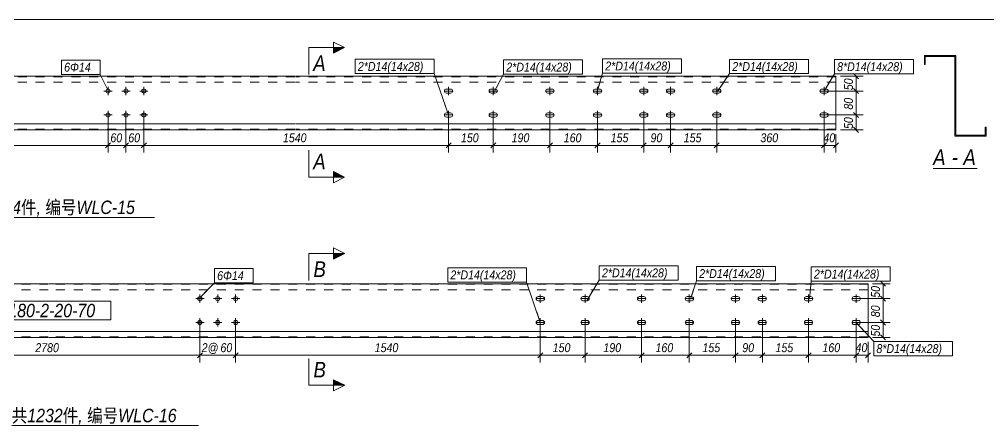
# Model space of a CAD drawing. Header units: millimetres. Extents: x 181 to 4047, y 165 to 2266.
# Drawn here: x 2514.6 to 2731.4, y 483.7 to 574.5 of the extents above; entities that cross this region are included whole.
import ezdxf

# ---------------------------------------------------------------- set-up
doc = ezdxf.new("R2010")
doc.units = ezdxf.units.MM
doc.linetypes.add('XKITLINE00', pattern=[0])
doc.linetypes.add('XKITLINE02', pattern=[4, 2, -2])
for name, color, linetype, lineweight in [('Bolt', 7, 'Continuous', 0), ('BoltMark', 3, 'Continuous', 0), ('DrawingSheet', 5, 'Continuous', 0), ('OtherObjectType', 1, 'Continuous', 0), ('Part', 2, 'Continuous', 0), ('PartMark', 3, 'Continuous', 0), ('Section', 6, 'Continuous', 0), ('Z-DIMENSIONS', 1, 'Continuous', 0)]:
    doc.layers.add(name, color=color, linetype=linetype, lineweight=lineweight)
doc.styles.add('Arial Italic', font='ariali.ttf')

msp = doc.modelspace()

# ---------------------------------------------------------------- hatches: boundary and pattern name
at = {"layer": 'Section'}
for points in [[(2584.8, 568.2), (2587.3, 568.2), (2584.8, 566.95)], [(2584.8, 540.5), (2587.3, 539.25), (2584.8, 539.25)], [(2584.85, 522.17), (2587.35, 522.17), (2584.85, 520.92)], [(2584.85, 493.95), (2587.35, 492.7), (2584.85, 492.7)]]:
    msp.add_hatch(color=1, dxfattribs=at).paths.add_polyline_path(points, flags=17)

# ---------------------------------------------------------------- linework, layer by layer
at = {"layer": 'Bolt', "color": 3, "linetype": 'XKITLINE00', "lineweight": 0}
for p, q in [((2534.4, 557.55), (2534.4, 559.42)), ((2538.4, 557.55), (2538.4, 559.42)), ((2542.4, 557.55), (2542.4, 559.42)), ((2610.57, 557.55), (2610.57, 559.42)), ((2620.57, 557.55), (2620.57, 559.42)), ((2633.23, 559.42), (2633.23, 557.55)), ((2643.9, 557.55), (2643.9, 559.42)), ((2654.23, 559.42), (2654.23, 557.55)), ((2660.23, 559.42), (2660.23, 557.55)), ((2670.57, 557.55), (2670.57, 559.42)), ((2694.57, 559.42), (2694.57, 557.55)), ((2535.33, 558.49), (2533.47, 558.49)), ((2539.33, 558.49), (2537.47, 558.49)), ((2543.33, 558.49), (2541.47, 558.49)), ((2609.67, 558.67), (2609.63, 558.49)), ((2609.63, 558.49), (2609.63, 558.49)), ((2609.63, 558.49), (2609.67, 558.31)), ((2609.63, 558.49), (2611.5, 558.49)), ((2609.77, 558.82), (2609.67, 558.67)), ((2609.67, 558.31), (2609.77, 558.16)), ((2609.92, 558.92), (2609.77, 558.82)), ((2609.77, 558.16), (2609.92, 558.06)), ((2610.1, 558.95), (2609.92, 558.92)), ((2609.92, 558.06), (2610.1, 558.02)), ((2611.03, 558.95), (2610.1, 558.95)), ((2610.1, 558.02), (2611.03, 558.02)), ((2611.21, 558.92), (2611.03, 558.95)), ((2611.03, 558.02), (2611.21, 558.06)), ((2611.36, 558.82), (2611.21, 558.92)), ((2611.21, 558.06), (2611.36, 558.16)), ((2611.47, 558.67), (2611.36, 558.82)), ((2611.36, 558.16), (2611.47, 558.31)), ((2611.5, 558.49), (2611.47, 558.67)), ((2611.47, 558.31), (2611.5, 558.49)), ((2611.5, 558.49), (2611.5, 558.49)), ((2619.67, 558.67), (2619.63, 558.49)), ((2619.63, 558.49), (2619.63, 558.49)), ((2619.63, 558.49), (2619.67, 558.31)), ((2619.63, 558.49), (2621.5, 558.49)), ((2619.77, 558.82), (2619.67, 558.67)), ((2619.67, 558.31), (2619.77, 558.16)), ((2619.92, 558.92), (2619.77, 558.82)), ((2619.77, 558.16), (2619.92, 558.06)), ((2620.1, 558.95), (2619.92, 558.92)), ((2619.92, 558.06), (2620.1, 558.02)), ((2621.03, 558.95), (2620.1, 558.95)), ((2620.1, 558.02), (2621.03, 558.02)), ((2621.21, 558.92), (2621.03, 558.95)), ((2621.03, 558.02), (2621.21, 558.06)), ((2621.36, 558.82), (2621.21, 558.92)), ((2621.21, 558.06), (2621.36, 558.16)), ((2621.47, 558.67), (2621.36, 558.82)), ((2621.36, 558.16), (2621.47, 558.31)), ((2621.5, 558.49), (2621.47, 558.67)), ((2621.47, 558.31), (2621.5, 558.49)), ((2621.5, 558.49), (2621.5, 558.49)), ((2632.34, 558.67), (2632.3, 558.49)), ((2632.3, 558.49), (2632.3, 558.49)), ((2632.3, 558.49), (2632.34, 558.31)), ((2634.17, 558.49), (2632.3, 558.49)), ((2632.44, 558.82), (2632.34, 558.67)), ((2632.34, 558.31), (2632.44, 558.16)), ((2632.59, 558.92), (2632.44, 558.82)), ((2632.44, 558.16), (2632.59, 558.06)), ((2632.77, 558.95), (2632.59, 558.92)), ((2632.59, 558.06), (2632.77, 558.02)), ((2633.7, 558.95), (2632.77, 558.95)), ((2632.77, 558.02), (2633.7, 558.02)), ((2633.88, 558.92), (2633.7, 558.95)), ((2633.7, 558.02), (2633.88, 558.06)), ((2634.03, 558.82), (2633.88, 558.92)), ((2633.88, 558.06), (2634.03, 558.16)), ((2634.13, 558.67), (2634.03, 558.82)), ((2634.03, 558.16), (2634.13, 558.31)), ((2634.17, 558.49), (2634.13, 558.67)), ((2634.13, 558.31), (2634.17, 558.49)), ((2634.17, 558.49), (2634.17, 558.49)), ((2642.97, 558.49), (2643, 558.67)), ((2643, 558.31), (2642.97, 558.49)), ((2642.97, 558.49), (2642.97, 558.49)), ((2644.83, 558.49), (2642.97, 558.49)), ((2643, 558.67), (2643.1, 558.82)), ((2643.1, 558.16), (2643, 558.31)), ((2643.1, 558.82), (2643.26, 558.92)), ((2643.26, 558.06), (2643.1, 558.16)), ((2643.26, 558.92), (2643.43, 558.95)), ((2643.43, 558.02), (2643.26, 558.06)), ((2643.43, 558.95), (2644.37, 558.95)), ((2644.37, 558.02), (2643.43, 558.02)), ((2644.37, 558.95), (2644.55, 558.92)), ((2644.55, 558.06), (2644.37, 558.02)), ((2644.55, 558.92), (2644.7, 558.82)), ((2644.7, 558.16), (2644.55, 558.06)), ((2644.7, 558.82), (2644.8, 558.67)), ((2644.8, 558.31), (2644.7, 558.16)), ((2644.8, 558.67), (2644.83, 558.49)), ((2644.83, 558.49), (2644.8, 558.31)), ((2644.83, 558.49), (2644.83, 558.49)), ((2653.34, 558.67), (2653.3, 558.49)), ((2653.3, 558.49), (2653.3, 558.49)), ((2653.3, 558.49), (2653.34, 558.31)), ((2655.17, 558.49), (2653.3, 558.49)), ((2653.44, 558.82), (2653.34, 558.67)), ((2653.34, 558.31), (2653.44, 558.16)), ((2653.59, 558.92), (2653.44, 558.82)), ((2653.44, 558.16), (2653.59, 558.06)), ((2653.77, 558.95), (2653.59, 558.92)), ((2653.59, 558.06), (2653.77, 558.02)), ((2654.7, 558.95), (2653.77, 558.95)), ((2653.77, 558.02), (2654.7, 558.02)), ((2654.88, 558.92), (2654.7, 558.95)), ((2654.7, 558.02), (2654.88, 558.06)), ((2655.03, 558.82), (2654.88, 558.92)), ((2654.88, 558.06), (2655.03, 558.16)), ((2655.13, 558.67), (2655.03, 558.82)), ((2655.03, 558.16), (2655.13, 558.31)), ((2655.17, 558.49), (2655.13, 558.67)), ((2655.13, 558.31), (2655.17, 558.49)), ((2655.17, 558.49), (2655.17, 558.49)), ((2659.34, 558.67), (2659.3, 558.49)), ((2659.3, 558.49), (2659.3, 558.49)), ((2659.3, 558.49), (2659.34, 558.31)), ((2661.17, 558.49), (2659.3, 558.49)), ((2659.44, 558.82), (2659.34, 558.67)), ((2659.34, 558.31), (2659.44, 558.16)), ((2659.59, 558.92), (2659.44, 558.82)), ((2659.44, 558.16), (2659.59, 558.06)), ((2659.77, 558.95), (2659.59, 558.92)), ((2659.59, 558.06), (2659.77, 558.02)), ((2660.7, 558.95), (2659.77, 558.95)), ((2659.77, 558.02), (2660.7, 558.02)), ((2660.88, 558.92), (2660.7, 558.95)), ((2660.7, 558.02), (2660.88, 558.06)), ((2661.03, 558.82), (2660.88, 558.92)), ((2660.88, 558.06), (2661.03, 558.16)), ((2661.13, 558.67), (2661.03, 558.82)), ((2661.03, 558.16), (2661.13, 558.31)), ((2661.17, 558.49), (2661.13, 558.67)), ((2661.13, 558.31), (2661.17, 558.49)), ((2661.17, 558.49), (2661.17, 558.49)), ((2669.63, 558.49), (2669.67, 558.67)), ((2669.67, 558.31), (2669.63, 558.49)), ((2669.63, 558.49), (2669.63, 558.49)), ((2671.5, 558.49), (2669.63, 558.49)), ((2669.67, 558.67), (2669.77, 558.82)), ((2669.77, 558.16), (2669.67, 558.31)), ((2669.77, 558.82), (2669.92, 558.92)), ((2669.92, 558.06), (2669.77, 558.16)), ((2669.92, 558.92), (2670.1, 558.95)), ((2670.1, 558.02), (2669.92, 558.06)), ((2670.1, 558.95), (2671.03, 558.95)), ((2671.03, 558.02), (2670.1, 558.02)), ((2671.03, 558.95), (2671.21, 558.92)), ((2671.21, 558.06), (2671.03, 558.02)), ((2671.21, 558.92), (2671.36, 558.82)), ((2671.36, 558.16), (2671.21, 558.06)), ((2671.36, 558.82), (2671.47, 558.67)), ((2671.47, 558.31), (2671.36, 558.16)), ((2671.47, 558.67), (2671.5, 558.49)), ((2671.5, 558.49), (2671.47, 558.31)), ((2671.5, 558.49), (2671.5, 558.49)), ((2693.67, 558.67), (2693.63, 558.49)), ((2693.63, 558.49), (2693.63, 558.49)), ((2693.63, 558.49), (2693.67, 558.31)), ((2695.5, 558.49), (2693.63, 558.49)), ((2693.77, 558.82), (2693.67, 558.67)), ((2693.67, 558.31), (2693.77, 558.16)), ((2693.92, 558.92), (2693.77, 558.82)), ((2693.77, 558.16), (2693.92, 558.06)), ((2694.1, 558.95), (2693.92, 558.92)), ((2693.92, 558.06), (2694.1, 558.02)), ((2695.03, 558.95), (2694.1, 558.95)), ((2694.1, 558.02), (2695.03, 558.02)), ((2695.21, 558.92), (2695.03, 558.95)), ((2695.03, 558.02), (2695.21, 558.06)), ((2695.36, 558.82), (2695.21, 558.92)), ((2695.21, 558.06), (2695.36, 558.16)), ((2695.47, 558.67), (2695.36, 558.82)), ((2695.36, 558.16), (2695.47, 558.31)), ((2695.5, 558.49), (2695.47, 558.67)), ((2695.47, 558.31), (2695.5, 558.49)), ((2695.5, 558.49), (2695.5, 558.49)), ((2535.33, 553.15), (2533.47, 553.15)), ((2534.4, 552.22), (2534.4, 554.09)), ((2539.33, 553.15), (2537.47, 553.15)), ((2538.4, 552.22), (2538.4, 554.09)), ((2543.33, 553.15), (2541.47, 553.15)), ((2542.4, 552.22), (2542.4, 554.09)), ((2609.67, 553.33), (2609.63, 553.15)), ((2609.63, 553.15), (2609.63, 553.15)), ((2609.63, 553.15), (2609.67, 552.97)), ((2611.5, 553.15), (2609.63, 553.15)), ((2609.77, 553.48), (2609.67, 553.33)), ((2609.67, 552.97), (2609.77, 552.82)), ((2609.92, 553.58), (2609.77, 553.48)), ((2610.1, 553.62), (2609.92, 553.58)), ((2611.03, 553.62), (2610.1, 553.62)), ((2610.57, 554.09), (2610.57, 552.22)), ((2611.21, 553.58), (2611.03, 553.62)), ((2611.36, 553.48), (2611.21, 553.58)), ((2611.47, 553.33), (2611.36, 553.48)), ((2611.36, 552.82), (2611.47, 552.97)), ((2611.5, 553.15), (2611.47, 553.33)), ((2611.47, 552.97), (2611.5, 553.15)), ((2611.5, 553.15), (2611.5, 553.15)), ((2619.67, 553.33), (2619.63, 553.15)), ((2619.63, 553.15), (2619.63, 553.15)), ((2619.63, 553.15), (2619.67, 552.97)), ((2619.63, 553.15), (2621.5, 553.15)), ((2619.77, 553.48), (2619.67, 553.33)), ((2619.67, 552.97), (2619.77, 552.82)), ((2619.92, 553.58), (2619.77, 553.48)), ((2620.1, 553.62), (2619.92, 553.58)), ((2621.03, 553.62), (2620.1, 553.62)), ((2620.57, 552.22), (2620.57, 554.09)), ((2621.21, 553.58), (2621.03, 553.62)), ((2621.36, 553.48), (2621.21, 553.58)), ((2621.47, 553.33), (2621.36, 553.48)), ((2621.36, 552.82), (2621.47, 552.97)), ((2621.5, 553.15), (2621.47, 553.33)), ((2621.47, 552.97), (2621.5, 553.15)), ((2621.5, 553.15), (2621.5, 553.15)), ((2632.34, 553.33), (2632.3, 553.15)), ((2632.3, 553.15), (2632.3, 553.15)), ((2632.3, 553.15), (2632.34, 552.97)), ((2634.17, 553.15), (2632.3, 553.15)), ((2632.44, 553.48), (2632.34, 553.33)), ((2632.34, 552.97), (2632.44, 552.82)), ((2632.59, 553.58), (2632.44, 553.48)), ((2632.77, 553.62), (2632.59, 553.58)), ((2633.7, 553.62), (2632.77, 553.62)), ((2633.23, 554.09), (2633.23, 552.22)), ((2633.88, 553.58), (2633.7, 553.62)), ((2634.03, 553.48), (2633.88, 553.58)), ((2634.13, 553.33), (2634.03, 553.48)), ((2634.03, 552.82), (2634.13, 552.97)), ((2634.17, 553.15), (2634.13, 553.33)), ((2634.13, 552.97), (2634.17, 553.15)), ((2634.17, 553.15), (2634.17, 553.15)), ((2642.97, 553.15), (2643, 553.33)), ((2643, 552.97), (2642.97, 553.15)), ((2642.97, 553.15), (2642.97, 553.15)), ((2644.83, 553.15), (2642.97, 553.15)), ((2643, 553.33), (2643.1, 553.48)), ((2643.1, 552.82), (2643, 552.97)), ((2643.1, 553.48), (2643.26, 553.58)), ((2643.26, 553.58), (2643.43, 553.62)), ((2643.43, 553.62), (2644.37, 553.62)), ((2643.9, 552.22), (2643.9, 554.09)), ((2644.37, 553.62), (2644.55, 553.58)), ((2644.55, 553.58), (2644.7, 553.48)), ((2644.7, 553.48), (2644.8, 553.33)), ((2644.8, 552.97), (2644.7, 552.82)), ((2644.8, 553.33), (2644.83, 553.15)), ((2644.83, 553.15), (2644.8, 552.97)), ((2644.83, 553.15), (2644.83, 553.15)), ((2653.34, 553.33), (2653.3, 553.15)), ((2653.3, 553.15), (2653.3, 553.15)), ((2653.3, 553.15), (2653.34, 552.97)), ((2655.17, 553.15), (2653.3, 553.15)), ((2653.44, 553.48), (2653.34, 553.33)), ((2653.34, 552.97), (2653.44, 552.82)), ((2653.59, 553.58), (2653.44, 553.48)), ((2653.77, 553.62), (2653.59, 553.58)), ((2654.7, 553.62), (2653.77, 553.62)), ((2654.23, 554.09), (2654.23, 552.22)), ((2654.88, 553.58), (2654.7, 553.62)), ((2655.03, 553.48), (2654.88, 553.58)), ((2655.13, 553.33), (2655.03, 553.48)), ((2655.03, 552.82), (2655.13, 552.97)), ((2655.17, 553.15), (2655.13, 553.33)), ((2655.13, 552.97), (2655.17, 553.15)), ((2655.17, 553.15), (2655.17, 553.15)), ((2659.34, 553.33), (2659.3, 553.15)), ((2659.3, 553.15), (2659.3, 553.15)), ((2659.3, 553.15), (2659.34, 552.97)), ((2661.17, 553.15), (2659.3, 553.15)), ((2659.44, 553.48), (2659.34, 553.33)), ((2659.34, 552.97), (2659.44, 552.82)), ((2659.59, 553.58), (2659.44, 553.48)), ((2659.77, 553.62), (2659.59, 553.58)), ((2660.7, 553.62), (2659.77, 553.62)), ((2660.23, 554.09), (2660.23, 552.22)), ((2660.88, 553.58), (2660.7, 553.62)), ((2661.03, 553.48), (2660.88, 553.58)), ((2661.13, 553.33), (2661.03, 553.48)), ((2661.03, 552.82), (2661.13, 552.97)), ((2661.17, 553.15), (2661.13, 553.33)), ((2661.13, 552.97), (2661.17, 553.15)), ((2661.17, 553.15), (2661.17, 553.15)), ((2669.63, 553.15), (2669.67, 553.33)), ((2669.67, 552.97), (2669.63, 553.15)), ((2669.63, 553.15), (2669.63, 553.15)), ((2671.5, 553.15), (2669.63, 553.15)), ((2669.67, 553.33), (2669.77, 553.48)), ((2669.77, 552.82), (2669.67, 552.97)), ((2669.77, 553.48), (2669.92, 553.58)), ((2669.92, 553.58), (2670.1, 553.62)), ((2670.1, 553.62), (2671.03, 553.62)), ((2670.57, 552.22), (2670.57, 554.09)), ((2671.03, 553.62), (2671.21, 553.58)), ((2671.21, 553.58), (2671.36, 553.48)), ((2671.36, 553.48), (2671.47, 553.33)), ((2671.47, 552.97), (2671.36, 552.82)), ((2671.47, 553.33), (2671.5, 553.15)), ((2671.5, 553.15), (2671.47, 552.97)), ((2671.5, 553.15), (2671.5, 553.15)), ((2693.67, 553.33), (2693.63, 553.15)), ((2693.63, 553.15), (2693.63, 553.15)), ((2693.63, 553.15), (2693.67, 552.97)), ((2695.5, 553.15), (2693.63, 553.15)), ((2693.77, 553.48), (2693.67, 553.33)), ((2693.67, 552.97), (2693.77, 552.82)), ((2693.92, 553.58), (2693.77, 553.48)), ((2694.1, 553.62), (2693.92, 553.58)), ((2695.03, 553.62), (2694.1, 553.62)), ((2694.57, 554.09), (2694.57, 552.22)), ((2695.21, 553.58), (2695.03, 553.62)), ((2695.36, 553.48), (2695.21, 553.58)), ((2695.47, 553.33), (2695.36, 553.48)), ((2695.36, 552.82), (2695.47, 552.97)), ((2695.5, 553.15), (2695.47, 553.33)), ((2695.47, 552.97), (2695.5, 553.15)), ((2695.5, 553.15), (2695.5, 553.15)), ((2609.77, 552.82), (2609.92, 552.72)), ((2609.92, 552.72), (2610.1, 552.69)), ((2610.1, 552.69), (2611.03, 552.69)), ((2611.03, 552.69), (2611.21, 552.72)), ((2611.21, 552.72), (2611.36, 552.82)), ((2619.77, 552.82), (2619.92, 552.72)), ((2619.92, 552.72), (2620.1, 552.69)), ((2620.1, 552.69), (2621.03, 552.69)), ((2621.03, 552.69), (2621.21, 552.72)), ((2621.21, 552.72), (2621.36, 552.82)), ((2632.44, 552.82), (2632.59, 552.72)), ((2632.59, 552.72), (2632.77, 552.69)), ((2632.77, 552.69), (2633.7, 552.69)), ((2633.7, 552.69), (2633.88, 552.72)), ((2633.88, 552.72), (2634.03, 552.82)), ((2643.26, 552.72), (2643.1, 552.82)), ((2643.43, 552.69), (2643.26, 552.72)), ((2644.37, 552.69), (2643.43, 552.69)), ((2644.55, 552.72), (2644.37, 552.69)), ((2644.7, 552.82), (2644.55, 552.72)), ((2653.44, 552.82), (2653.59, 552.72)), ((2653.59, 552.72), (2653.77, 552.69)), ((2653.77, 552.69), (2654.7, 552.69)), ((2654.7, 552.69), (2654.88, 552.72)), ((2654.88, 552.72), (2655.03, 552.82)), ((2659.44, 552.82), (2659.59, 552.72)), ((2659.59, 552.72), (2659.77, 552.69)), ((2659.77, 552.69), (2660.7, 552.69)), ((2660.7, 552.69), (2660.88, 552.72)), ((2660.88, 552.72), (2661.03, 552.82)), ((2669.92, 552.72), (2669.77, 552.82)), ((2670.1, 552.69), (2669.92, 552.72)), ((2671.03, 552.69), (2670.1, 552.69)), ((2671.21, 552.72), (2671.03, 552.69)), ((2671.36, 552.82), (2671.21, 552.72)), ((2693.77, 552.82), (2693.92, 552.72)), ((2693.92, 552.72), (2694.1, 552.69)), ((2694.1, 552.69), (2695.03, 552.69)), ((2695.03, 552.69), (2695.21, 552.72)), ((2695.21, 552.72), (2695.36, 552.82)), ((2555.87, 512.08), (2554, 512.08)), ((2554.93, 511.15), (2554.93, 513.02)), ((2559.87, 512.08), (2558, 512.08)), ((2558.93, 511.15), (2558.93, 513.02)), ((2563.87, 512.08), (2562, 512.08)), ((2562.93, 511.15), (2562.93, 513.02)), ((2630.2, 512.26), (2630.17, 512.08)), ((2630.17, 512.08), (2630.17, 512.08)), ((2630.17, 512.08), (2630.2, 511.9)), ((2630.17, 512.08), (2632.03, 512.08)), ((2630.3, 512.41), (2630.2, 512.26)), ((2630.2, 511.9), (2630.3, 511.75)), ((2630.45, 512.51), (2630.3, 512.41)), ((2630.3, 511.75), (2630.45, 511.65)), ((2630.63, 512.55), (2630.45, 512.51)), ((2631.57, 512.55), (2630.63, 512.55)), ((2631.1, 511.15), (2631.1, 513.02)), ((2631.74, 512.51), (2631.57, 512.55)), ((2631.9, 512.41), (2631.74, 512.51)), ((2631.74, 511.65), (2631.9, 511.75)), ((2632, 512.26), (2631.9, 512.41)), ((2631.9, 511.75), (2632, 511.9)), ((2632.03, 512.08), (2632, 512.26)), ((2632, 511.9), (2632.03, 512.08)), ((2632.03, 512.08), (2632.03, 512.08)), ((2640.2, 512.26), (2640.17, 512.08)), ((2640.17, 512.08), (2640.17, 512.08)), ((2640.17, 512.08), (2640.2, 511.9)), ((2640.17, 512.08), (2642.03, 512.08)), ((2640.3, 512.41), (2640.2, 512.26)), ((2640.2, 511.9), (2640.3, 511.75)), ((2640.45, 512.51), (2640.3, 512.41)), ((2640.3, 511.75), (2640.45, 511.65)), ((2640.63, 512.55), (2640.45, 512.51)), ((2641.57, 512.55), (2640.63, 512.55)), ((2641.1, 511.15), (2641.1, 513.02)), ((2641.74, 512.51), (2641.57, 512.55)), ((2641.9, 512.41), (2641.74, 512.51)), ((2641.74, 511.65), (2641.9, 511.75)), ((2642, 512.26), (2641.9, 512.41)), ((2641.9, 511.75), (2642, 511.9)), ((2642.03, 512.08), (2642, 512.26)), ((2642, 511.9), (2642.03, 512.08)), ((2642.03, 512.08), (2642.03, 512.08)), ((2652.87, 512.26), (2652.83, 512.08)), ((2652.83, 512.08), (2652.83, 512.08)), ((2652.83, 512.08), (2652.87, 511.9)), ((2654.7, 512.08), (2652.83, 512.08)), ((2652.97, 512.41), (2652.87, 512.26)), ((2652.87, 511.9), (2652.97, 511.75)), ((2653.12, 512.51), (2652.97, 512.41)), ((2652.97, 511.75), (2653.12, 511.65)), ((2653.3, 512.55), (2653.12, 512.51)), ((2654.23, 512.55), (2653.3, 512.55)), ((2653.77, 513.02), (2653.77, 511.15)), ((2654.41, 512.51), (2654.23, 512.55)), ((2654.56, 512.41), (2654.41, 512.51)), ((2654.41, 511.65), (2654.56, 511.75)), ((2654.66, 512.26), (2654.56, 512.41)), ((2654.56, 511.75), (2654.66, 511.9)), ((2654.7, 512.08), (2654.66, 512.26)), ((2654.66, 511.9), (2654.7, 512.08)), ((2654.7, 512.08), (2654.7, 512.08)), ((2663.5, 512.08), (2663.54, 512.26)), ((2663.54, 511.9), (2663.5, 512.08)), ((2663.5, 512.08), (2663.5, 512.08)), ((2665.37, 512.08), (2663.5, 512.08)), ((2663.54, 512.26), (2663.64, 512.41)), ((2663.64, 511.75), (2663.54, 511.9)), ((2663.64, 512.41), (2663.79, 512.51)), ((2663.79, 511.65), (2663.64, 511.75)), ((2663.79, 512.51), (2663.97, 512.55)), ((2663.97, 512.55), (2664.9, 512.55)), ((2664.43, 511.15), (2664.43, 513.02)), ((2664.9, 512.55), (2665.08, 512.51)), ((2665.08, 512.51), (2665.23, 512.41)), ((2665.23, 511.75), (2665.08, 511.65)), ((2665.23, 512.41), (2665.33, 512.26)), ((2665.33, 511.9), (2665.23, 511.75)), ((2665.33, 512.26), (2665.37, 512.08)), ((2665.37, 512.08), (2665.33, 511.9)), ((2665.37, 512.08), (2665.37, 512.08)), ((2673.87, 512.26), (2673.83, 512.08)), ((2673.83, 512.08), (2673.83, 512.08)), ((2673.83, 512.08), (2673.87, 511.9)), ((2675.7, 512.08), (2673.83, 512.08)), ((2673.97, 512.41), (2673.87, 512.26)), ((2673.87, 511.9), (2673.97, 511.75)), ((2674.12, 512.51), (2673.97, 512.41)), ((2673.97, 511.75), (2674.12, 511.65)), ((2674.3, 512.55), (2674.12, 512.51)), ((2675.23, 512.55), (2674.3, 512.55)), ((2674.77, 513.02), (2674.77, 511.15)), ((2675.41, 512.51), (2675.23, 512.55)), ((2675.56, 512.41), (2675.41, 512.51)), ((2675.41, 511.65), (2675.56, 511.75)), ((2675.66, 512.26), (2675.56, 512.41)), ((2675.56, 511.75), (2675.66, 511.9)), ((2675.7, 512.08), (2675.66, 512.26)), ((2675.66, 511.9), (2675.7, 512.08)), ((2675.7, 512.08), (2675.7, 512.08)), ((2679.87, 512.26), (2679.83, 512.08)), ((2679.83, 512.08), (2679.83, 512.08)), ((2679.83, 512.08), (2679.87, 511.9)), ((2681.7, 512.08), (2679.83, 512.08)), ((2679.97, 512.41), (2679.87, 512.26)), ((2679.87, 511.9), (2679.97, 511.75)), ((2680.12, 512.51), (2679.97, 512.41)), ((2679.97, 511.75), (2680.12, 511.65)), ((2680.3, 512.55), (2680.12, 512.51)), ((2681.23, 512.55), (2680.3, 512.55)), ((2680.77, 513.02), (2680.77, 511.15)), ((2681.41, 512.51), (2681.23, 512.55)), ((2681.56, 512.41), (2681.41, 512.51)), ((2681.41, 511.65), (2681.56, 511.75)), ((2681.66, 512.26), (2681.56, 512.41)), ((2681.56, 511.75), (2681.66, 511.9)), ((2681.7, 512.08), (2681.66, 512.26)), ((2681.66, 511.9), (2681.7, 512.08)), ((2681.7, 512.08), (2681.7, 512.08)), ((2690.17, 512.08), (2690.2, 512.26)), ((2690.2, 511.9), (2690.17, 512.08)), ((2690.17, 512.08), (2690.17, 512.08)), ((2692.03, 512.08), (2690.17, 512.08)), ((2690.2, 512.26), (2690.3, 512.41)), ((2690.3, 511.75), (2690.2, 511.9)), ((2690.3, 512.41), (2690.45, 512.51)), ((2690.45, 511.65), (2690.3, 511.75)), ((2690.45, 512.51), (2690.63, 512.55)), ((2690.63, 512.55), (2691.57, 512.55)), ((2691.1, 511.15), (2691.1, 513.02)), ((2691.57, 512.55), (2691.74, 512.51)), ((2691.74, 512.51), (2691.9, 512.41)), ((2691.9, 511.75), (2691.74, 511.65)), ((2691.9, 512.41), (2692, 512.26)), ((2692, 511.9), (2691.9, 511.75)), ((2692, 512.26), (2692.03, 512.08)), ((2692.03, 512.08), (2692, 511.9)), ((2692.03, 512.08), (2692.03, 512.08)), ((2700.87, 512.26), (2700.83, 512.08)), ((2700.83, 512.08), (2700.83, 512.08)), ((2700.83, 512.08), (2700.87, 511.9)), ((2702.7, 512.08), (2700.83, 512.08)), ((2700.97, 512.41), (2700.87, 512.26)), ((2700.87, 511.9), (2700.97, 511.75)), ((2701.12, 512.51), (2700.97, 512.41)), ((2700.97, 511.75), (2701.12, 511.65)), ((2701.3, 512.55), (2701.12, 512.51)), ((2702.23, 512.55), (2701.3, 512.55)), ((2701.77, 513.02), (2701.77, 511.15)), ((2702.41, 512.51), (2702.23, 512.55)), ((2702.56, 512.41), (2702.41, 512.51)), ((2702.41, 511.65), (2702.56, 511.75)), ((2702.66, 512.26), (2702.56, 512.41)), ((2702.56, 511.75), (2702.66, 511.9)), ((2702.7, 512.08), (2702.66, 512.26)), ((2702.66, 511.9), (2702.7, 512.08)), ((2702.7, 512.08), (2702.7, 512.08)), ((2630.45, 511.65), (2630.63, 511.62)), ((2630.63, 511.62), (2631.57, 511.62)), ((2631.57, 511.62), (2631.74, 511.65)), ((2640.45, 511.65), (2640.63, 511.62)), ((2640.63, 511.62), (2641.57, 511.62)), ((2641.57, 511.62), (2641.74, 511.65)), ((2653.12, 511.65), (2653.3, 511.62)), ((2653.3, 511.62), (2654.23, 511.62)), ((2654.23, 511.62), (2654.41, 511.65)), ((2663.97, 511.62), (2663.79, 511.65)), ((2664.9, 511.62), (2663.97, 511.62)), ((2665.08, 511.65), (2664.9, 511.62)), ((2674.12, 511.65), (2674.3, 511.62)), ((2674.3, 511.62), (2675.23, 511.62)), ((2675.23, 511.62), (2675.41, 511.65)), ((2680.12, 511.65), (2680.3, 511.62)), ((2680.3, 511.62), (2681.23, 511.62)), ((2681.23, 511.62), (2681.41, 511.65)), ((2690.63, 511.62), (2690.45, 511.65)), ((2691.57, 511.62), (2690.63, 511.62)), ((2691.74, 511.65), (2691.57, 511.62)), ((2701.12, 511.65), (2701.3, 511.62)), ((2701.3, 511.62), (2702.23, 511.62)), ((2702.23, 511.62), (2702.41, 511.65)), ((2554.93, 505.82), (2554.93, 507.68)), ((2558.93, 505.82), (2558.93, 507.68)), ((2562.93, 505.82), (2562.93, 507.68)), ((2631.1, 507.68), (2631.1, 505.82)), ((2641.1, 505.82), (2641.1, 507.68)), ((2653.77, 507.68), (2653.77, 505.82)), ((2664.43, 505.82), (2664.43, 507.68)), ((2674.77, 507.68), (2674.77, 505.82)), ((2680.77, 507.68), (2680.77, 505.82)), ((2691.1, 505.82), (2691.1, 507.68)), ((2701.77, 507.68), (2701.77, 505.82)), ((2555.87, 506.75), (2554, 506.75)), ((2559.87, 506.75), (2558, 506.75)), ((2563.87, 506.75), (2562, 506.75)), ((2630.2, 506.93), (2630.17, 506.75)), ((2630.17, 506.75), (2630.17, 506.75)), ((2630.17, 506.75), (2630.2, 506.57)), ((2632.03, 506.75), (2630.17, 506.75)), ((2630.3, 507.08), (2630.2, 506.93)), ((2630.2, 506.57), (2630.3, 506.42)), ((2630.45, 507.18), (2630.3, 507.08)), ((2630.3, 506.42), (2630.45, 506.32)), ((2630.63, 507.22), (2630.45, 507.18)), ((2630.45, 506.32), (2630.63, 506.28)), ((2631.57, 507.22), (2630.63, 507.22)), ((2630.63, 506.28), (2631.57, 506.28)), ((2631.74, 507.18), (2631.57, 507.22)), ((2631.57, 506.28), (2631.74, 506.32)), ((2631.9, 507.08), (2631.74, 507.18)), ((2631.74, 506.32), (2631.9, 506.42)), ((2632, 506.93), (2631.9, 507.08)), ((2631.9, 506.42), (2632, 506.57)), ((2632.03, 506.75), (2632, 506.93)), ((2632, 506.57), (2632.03, 506.75)), ((2632.03, 506.75), (2632.03, 506.75)), ((2640.2, 506.93), (2640.17, 506.75)), ((2640.17, 506.75), (2640.17, 506.75)), ((2640.17, 506.75), (2640.2, 506.57)), ((2640.17, 506.75), (2642.03, 506.75)), ((2640.3, 507.08), (2640.2, 506.93)), ((2640.2, 506.57), (2640.3, 506.42)), ((2640.45, 507.18), (2640.3, 507.08)), ((2640.3, 506.42), (2640.45, 506.32)), ((2640.63, 507.22), (2640.45, 507.18)), ((2640.45, 506.32), (2640.63, 506.28)), ((2641.57, 507.22), (2640.63, 507.22)), ((2640.63, 506.28), (2641.57, 506.28)), ((2641.74, 507.18), (2641.57, 507.22)), ((2641.57, 506.28), (2641.74, 506.32)), ((2641.9, 507.08), (2641.74, 507.18)), ((2641.74, 506.32), (2641.9, 506.42)), ((2642, 506.93), (2641.9, 507.08)), ((2641.9, 506.42), (2642, 506.57)), ((2642.03, 506.75), (2642, 506.93)), ((2642, 506.57), (2642.03, 506.75)), ((2642.03, 506.75), (2642.03, 506.75)), ((2652.87, 506.93), (2652.83, 506.75)), ((2652.83, 506.75), (2652.83, 506.75)), ((2652.83, 506.75), (2652.87, 506.57)), ((2654.7, 506.75), (2652.83, 506.75)), ((2652.97, 507.08), (2652.87, 506.93)), ((2652.87, 506.57), (2652.97, 506.42)), ((2653.12, 507.18), (2652.97, 507.08)), ((2652.97, 506.42), (2653.12, 506.32)), ((2653.3, 507.22), (2653.12, 507.18)), ((2653.12, 506.32), (2653.3, 506.28)), ((2654.23, 507.22), (2653.3, 507.22)), ((2653.3, 506.28), (2654.23, 506.28)), ((2654.41, 507.18), (2654.23, 507.22)), ((2654.23, 506.28), (2654.41, 506.32)), ((2654.56, 507.08), (2654.41, 507.18)), ((2654.41, 506.32), (2654.56, 506.42)), ((2654.66, 506.93), (2654.56, 507.08)), ((2654.56, 506.42), (2654.66, 506.57)), ((2654.7, 506.75), (2654.66, 506.93)), ((2654.66, 506.57), (2654.7, 506.75)), ((2654.7, 506.75), (2654.7, 506.75)), ((2663.5, 506.75), (2663.54, 506.93)), ((2663.54, 506.57), (2663.5, 506.75)), ((2663.5, 506.75), (2663.5, 506.75)), ((2665.37, 506.75), (2663.5, 506.75)), ((2663.54, 506.93), (2663.64, 507.08)), ((2663.64, 506.42), (2663.54, 506.57)), ((2663.64, 507.08), (2663.79, 507.18)), ((2663.79, 506.32), (2663.64, 506.42)), ((2663.79, 507.18), (2663.97, 507.22)), ((2663.97, 506.28), (2663.79, 506.32)), ((2663.97, 507.22), (2664.9, 507.22)), ((2664.9, 506.28), (2663.97, 506.28)), ((2664.9, 507.22), (2665.08, 507.18)), ((2665.08, 506.32), (2664.9, 506.28)), ((2665.08, 507.18), (2665.23, 507.08)), ((2665.23, 506.42), (2665.08, 506.32)), ((2665.23, 507.08), (2665.33, 506.93)), ((2665.33, 506.57), (2665.23, 506.42)), ((2665.33, 506.93), (2665.37, 506.75)), ((2665.37, 506.75), (2665.33, 506.57)), ((2665.37, 506.75), (2665.37, 506.75)), ((2673.87, 506.93), (2673.83, 506.75)), ((2673.83, 506.75), (2673.83, 506.75)), ((2673.83, 506.75), (2673.87, 506.57)), ((2675.7, 506.75), (2673.83, 506.75)), ((2673.97, 507.08), (2673.87, 506.93)), ((2673.87, 506.57), (2673.97, 506.42)), ((2674.12, 507.18), (2673.97, 507.08)), ((2673.97, 506.42), (2674.12, 506.32)), ((2674.3, 507.22), (2674.12, 507.18)), ((2674.12, 506.32), (2674.3, 506.28)), ((2675.23, 507.22), (2674.3, 507.22)), ((2674.3, 506.28), (2675.23, 506.28)), ((2675.41, 507.18), (2675.23, 507.22)), ((2675.23, 506.28), (2675.41, 506.32)), ((2675.56, 507.08), (2675.41, 507.18)), ((2675.41, 506.32), (2675.56, 506.42)), ((2675.66, 506.93), (2675.56, 507.08)), ((2675.56, 506.42), (2675.66, 506.57)), ((2675.7, 506.75), (2675.66, 506.93)), ((2675.66, 506.57), (2675.7, 506.75)), ((2675.7, 506.75), (2675.7, 506.75)), ((2679.87, 506.93), (2679.83, 506.75)), ((2679.83, 506.75), (2679.83, 506.75)), ((2679.83, 506.75), (2679.87, 506.57)), ((2681.7, 506.75), (2679.83, 506.75)), ((2679.97, 507.08), (2679.87, 506.93)), ((2679.87, 506.57), (2679.97, 506.42)), ((2680.12, 507.18), (2679.97, 507.08)), ((2679.97, 506.42), (2680.12, 506.32)), ((2680.3, 507.22), (2680.12, 507.18)), ((2680.12, 506.32), (2680.3, 506.28)), ((2681.23, 507.22), (2680.3, 507.22)), ((2680.3, 506.28), (2681.23, 506.28)), ((2681.41, 507.18), (2681.23, 507.22)), ((2681.23, 506.28), (2681.41, 506.32)), ((2681.56, 507.08), (2681.41, 507.18)), ((2681.41, 506.32), (2681.56, 506.42)), ((2681.66, 506.93), (2681.56, 507.08)), ((2681.56, 506.42), (2681.66, 506.57)), ((2681.7, 506.75), (2681.66, 506.93)), ((2681.66, 506.57), (2681.7, 506.75)), ((2681.7, 506.75), (2681.7, 506.75)), ((2690.17, 506.75), (2690.2, 506.93)), ((2690.2, 506.57), (2690.17, 506.75)), ((2690.17, 506.75), (2690.17, 506.75)), ((2692.03, 506.75), (2690.17, 506.75)), ((2690.2, 506.93), (2690.3, 507.08)), ((2690.3, 506.42), (2690.2, 506.57)), ((2690.3, 507.08), (2690.45, 507.18)), ((2690.45, 506.32), (2690.3, 506.42)), ((2690.45, 507.18), (2690.63, 507.22)), ((2690.63, 506.28), (2690.45, 506.32)), ((2690.63, 507.22), (2691.57, 507.22)), ((2691.57, 506.28), (2690.63, 506.28)), ((2691.57, 507.22), (2691.74, 507.18)), ((2691.74, 506.32), (2691.57, 506.28)), ((2691.74, 507.18), (2691.9, 507.08)), ((2691.9, 506.42), (2691.74, 506.32)), ((2691.9, 507.08), (2692, 506.93)), ((2692, 506.57), (2691.9, 506.42)), ((2692, 506.93), (2692.03, 506.75)), ((2692.03, 506.75), (2692, 506.57)), ((2692.03, 506.75), (2692.03, 506.75)), ((2700.87, 506.93), (2700.83, 506.75)), ((2700.83, 506.75), (2700.83, 506.75)), ((2700.83, 506.75), (2700.87, 506.57)), ((2702.7, 506.75), (2700.83, 506.75)), ((2700.97, 507.08), (2700.87, 506.93)), ((2700.87, 506.57), (2700.97, 506.42)), ((2701.12, 507.18), (2700.97, 507.08)), ((2700.97, 506.42), (2701.12, 506.32)), ((2701.3, 507.22), (2701.12, 507.18)), ((2701.12, 506.32), (2701.3, 506.28)), ((2702.23, 507.22), (2701.3, 507.22)), ((2701.3, 506.28), (2702.23, 506.28)), ((2702.41, 507.18), (2702.23, 507.22)), ((2702.23, 506.28), (2702.41, 506.32)), ((2702.56, 507.08), (2702.41, 507.18)), ((2702.41, 506.32), (2702.56, 506.42)), ((2702.66, 506.93), (2702.56, 507.08)), ((2702.56, 506.42), (2702.66, 506.57)), ((2702.7, 506.75), (2702.66, 506.93)), ((2702.66, 506.57), (2702.7, 506.75)), ((2702.7, 506.75), (2702.7, 506.75))]:
    msp.add_line(p, q, dxfattribs=at)
for centre in [(2534.4, 558.49), (2538.4, 558.49), (2542.4, 558.49), (2534.4, 553.15), (2538.4, 553.15), (2542.4, 553.15), (2554.93, 512.08), (2558.93, 512.08), (2562.93, 512.08), (2554.93, 506.75), (2558.93, 506.75), (2562.93, 506.75)]:
    msp.add_circle(centre, 0.467, dxfattribs=at)
at = {"layer": 'BoltMark', "color": 3, "linetype": 'XKITLINE00', "lineweight": 0}
for p, q in [((2523.97, 565.42), (2532.6, 565.42)), ((2523.97, 562.22), (2523.97, 565.42)), ((2532.6, 562.22), (2532.6, 565.42)), ((2589.68, 565.6), (2607.34, 565.6)), ((2589.68, 562.4), (2589.68, 565.6)), ((2607.34, 562.4), (2607.34, 565.6)), ((2622.88, 565.45), (2640.54, 565.45)), ((2622.88, 562.25), (2622.88, 565.45)), ((2640.54, 562.25), (2640.54, 565.45)), ((2645.02, 565.69), (2662.68, 565.69)), ((2645.02, 562.49), (2645.02, 565.69)), ((2662.68, 562.49), (2662.68, 565.69)), ((2673.44, 565.58), (2691.1, 565.58)), ((2673.44, 562.38), (2673.44, 565.58)), ((2691.1, 562.38), (2691.1, 565.58)), ((2696.9, 565.54), (2714.56, 565.54)), ((2696.9, 562.34), (2696.9, 565.54)), ((2714.56, 562.34), (2714.56, 565.54)), ((2523.97, 562.22), (2532.6, 562.22)), ((2534.46, 558.44), (2532.6, 562.22)), ((2589.68, 562.4), (2607.34, 562.4)), ((2610.57, 553.15), (2607.34, 562.4)), ((2620.73, 558.17), (2622.88, 562.25)), ((2622.88, 562.25), (2640.54, 562.25)), ((2643.74, 558.17), (2645.02, 562.49)), ((2645.02, 562.49), (2662.68, 562.49)), ((2670.74, 558.39), (2673.44, 562.38)), ((2673.44, 562.38), (2691.1, 562.38)), ((2694.57, 558.49), (2696.9, 562.34)), ((2696.9, 562.34), (2714.56, 562.34)), ((2533.36, 560.68), (2534.46, 558.44)), ((2621.89, 560.38), (2620.73, 558.17)), ((2644.45, 560.57), (2643.74, 558.17)), ((2672.14, 560.46), (2670.74, 558.39)), ((2695.86, 560.63), (2694.57, 558.49)), ((2609.74, 555.51), (2610.57, 553.15)), ((2558.2, 518.82), (2566.83, 518.82)), ((2558.2, 515.62), (2558.2, 518.82)), ((2566.83, 515.62), (2566.83, 518.82)), ((2610.38, 518.99), (2628.04, 518.99)), ((2610.38, 515.79), (2610.38, 518.99)), ((2628.04, 515.79), (2628.04, 518.99)), ((2644.29, 519.44), (2661.95, 519.44)), ((2644.29, 516.24), (2644.29, 519.44)), ((2661.95, 516.24), (2661.95, 519.44)), ((2666.03, 519.28), (2683.69, 519.28)), ((2666.03, 516.08), (2666.03, 519.28)), ((2683.69, 516.08), (2683.69, 519.28)), ((2691.71, 519.18), (2709.37, 519.18)), ((2691.71, 515.98), (2691.71, 519.18)), ((2709.37, 515.98), (2709.37, 519.18)), ((2641.58, 511.76), (2644.29, 516.24)), ((2644.29, 516.24), (2661.95, 516.24)), ((2664.67, 512), (2666.03, 516.08)), ((2666.03, 516.08), (2683.69, 516.08)), ((2555, 512.32), (2558.2, 515.62)), ((2556.74, 514.11), (2555, 512.32)), ((2558.2, 515.62), (2566.83, 515.62)), ((2610.38, 515.79), (2628.04, 515.79)), ((2631.1, 506.75), (2628.04, 515.79)), ((2642.87, 513.9), (2641.58, 511.76)), ((2665.46, 514.38), (2664.67, 512)), ((2691.34, 512), (2691.71, 515.98)), ((2691.57, 514.49), (2691.34, 512)), ((2691.71, 515.98), (2709.37, 515.98)), ((2630.3, 509.12), (2631.1, 506.75)), ((2701.77, 506.75), (2705.69, 502.51)), ((2703.46, 504.91), (2701.77, 506.75)), ((2705.69, 502.51), (2723.34, 502.51)), ((2705.69, 499.31), (2705.69, 502.51)), ((2723.34, 499.31), (2723.34, 502.51)), ((2705.69, 499.31), (2723.34, 499.31))]:
    msp.add_line(p, q, dxfattribs=at)
at = {"layer": 'DrawingSheet', "color": 5, "linetype": 'XKITLINE00', "lineweight": 0}
msp.add_line((2901.35, 574.51), (2317.35, 574.51), dxfattribs=at)
at = {"layer": 'OtherObjectType', "color": 1, "linetype": 'XKITLINE00', "lineweight": 0}
msp.add_line((2718.98, 541.19), (2728.86, 541.19), dxfattribs=at)
at = {"layer": 'OtherObjectType', "color": 6, "linetype": 'XKITLINE00', "lineweight": 0}
for p, q in [((2507.48, 530.25), (2544.82, 530.25)), ((2512.85, 483.7), (2554.64, 483.7))]:
    msp.add_line(p, q, dxfattribs=at)
at = {"layer": 'Part', "color": 2, "linetype": 'XKITLINE00', "lineweight": 0}
for p, q in [((2717.02, 564.44), (2717.02, 566.44)), ((2717.02, 566.44), (2724.02, 566.44)), ((2723.82, 566.24), (2717.22, 566.24)), ((2717.22, 566.24), (2717.22, 564.44)), ((2723.82, 548.44), (2723.82, 566.24)), ((2724.02, 566.44), (2724.02, 548.64)), ((2717.22, 564.44), (2717.02, 564.44)), ((2500.6, 561.82), (2576.2, 561.82)), ((2576.3, 561.82), (2697.23, 561.82)), ((2697.23, 549.82), (2697.23, 561.82)), ((2576.2, 551.15), (2500.6, 551.15)), ((2697.23, 551.15), (2576.3, 551.15)), ((2500.6, 549.82), (2576.2, 549.82)), ((2576.3, 549.82), (2697.23, 549.82)), ((2724.02, 548.64), (2730.62, 548.64)), ((2730.62, 548.64), (2730.62, 550.44)), ((2730.62, 550.44), (2730.82, 550.44)), ((2730.82, 550.44), (2730.82, 548.44)), ((2730.82, 548.44), (2723.82, 548.44)), ((2445.43, 515.42), (2521.03, 515.42)), ((2521.13, 515.42), (2596.73, 515.42)), ((2596.83, 515.42), (2704.43, 515.42)), ((2704.43, 503.42), (2704.43, 515.42)), ((2521.03, 504.75), (2445.43, 504.75)), ((2521.03, 503.42), (2445.43, 503.42)), ((2596.73, 504.75), (2521.13, 504.75)), ((2596.73, 503.42), (2521.13, 503.42)), ((2704.43, 504.75), (2596.83, 504.75)), ((2704.43, 503.42), (2596.83, 503.42))]:
    msp.add_line(p, q, dxfattribs=at)
at = {"layer": 'Part', "color": 7, "linetype": 'XKITLINE02', "lineweight": 0}
for p, q in [((2576.2, 561.69), (2500.6, 561.69)), ((2697.23, 561.69), (2576.3, 561.69)), ((2576.2, 560.49), (2500.6, 560.49)), ((2697.23, 560.49), (2576.3, 560.49)), ((2576.2, 549.95), (2500.6, 549.95)), ((2697.23, 549.95), (2576.3, 549.95)), ((2521.03, 515.28), (2445.43, 515.28)), ((2521.03, 514.08), (2445.43, 514.08)), ((2596.73, 515.28), (2521.13, 515.28)), ((2596.73, 514.08), (2521.13, 514.08)), ((2704.43, 515.28), (2596.83, 515.28)), ((2704.43, 514.08), (2596.83, 514.08)), ((2521.03, 503.55), (2445.43, 503.55)), ((2596.73, 503.55), (2521.13, 503.55)), ((2704.43, 503.55), (2596.83, 503.55))]:
    msp.add_line(p, q, dxfattribs=at)
at = {"layer": 'PartMark', "color": 1, "linetype": 'XKITLINE00', "lineweight": 0}
for p, q in [((2507.14, 511.52), (2535.02, 511.52)), ((2535.02, 507.32), (2535.02, 511.52)), ((2507.14, 507.32), (2535.02, 507.32))]:
    msp.add_line(p, q, dxfattribs=at)
at = {"layer": 'Section', "color": 1, "linetype": 'XKITLINE00', "lineweight": 0}
for p, q in [((2579.3, 568.2), (2579.3, 562.2)), ((2579.3, 568.2), (2587.3, 568.2)), ((2584.8, 566.95), (2584.8, 569.45)), ((2584.8, 569.45), (2587.3, 568.2)), ((2587.3, 568.2), (2584.8, 566.95)), ((2579.3, 539.25), (2579.3, 545.25)), ((2587.3, 539.25), (2584.8, 540.5)), ((2584.8, 540.5), (2584.8, 538)), ((2579.3, 539.25), (2587.3, 539.25)), ((2587.3, 539.25), (2584.8, 538)), ((2584.85, 520.92), (2584.85, 523.42)), ((2584.85, 523.42), (2587.35, 522.17)), ((2579.35, 522.17), (2579.35, 516.17)), ((2579.35, 522.17), (2587.35, 522.17)), ((2587.35, 522.17), (2584.85, 520.92)), ((2579.35, 492.7), (2579.35, 498.7)), ((2579.35, 492.7), (2587.35, 492.7)), ((2587.35, 492.7), (2584.85, 493.95)), ((2584.85, 493.95), (2584.85, 491.45)), ((2587.35, 492.7), (2584.85, 491.45))]:
    msp.add_line(p, q, dxfattribs=at)
at = {"layer": 'Z-DIMENSIONS', "color": 4, "linetype": 'XKITLINE00', "lineweight": 0}
for p, q in [((2698.23, 561.82), (2703.33, 561.82)), ((2701.16, 562.39), (2702.29, 561.25)), ((2701.73, 558.49), (2701.73, 561.82)), ((2695.57, 558.49), (2703.33, 558.49)), ((2695.57, 558.49), (2703.33, 558.49)), ((2701.16, 559.05), (2702.29, 557.92)), ((2701.16, 559.05), (2702.29, 557.92)), ((2701.73, 553.15), (2701.73, 558.49)), ((2695.57, 553.15), (2703.33, 553.15)), ((2695.57, 553.15), (2703.33, 553.15)), ((2701.16, 553.72), (2702.29, 552.59)), ((2701.16, 553.72), (2702.29, 552.59)), ((2701.73, 549.82), (2701.73, 553.15)), ((2534.4, 552.15), (2534.4, 544.74)), ((2534.4, 552.15), (2534.4, 544.74)), ((2538.4, 552.15), (2538.4, 544.74)), ((2538.4, 552.15), (2538.4, 544.74)), ((2542.4, 552.15), (2542.4, 544.74)), ((2542.4, 552.15), (2542.4, 544.74)), ((2610.57, 552.15), (2610.57, 544.74)), ((2610.57, 552.15), (2610.57, 544.74)), ((2620.57, 552.15), (2620.57, 544.74)), ((2620.57, 552.15), (2620.57, 544.74)), ((2633.23, 552.15), (2633.23, 544.74)), ((2633.23, 552.15), (2633.23, 544.74)), ((2643.9, 552.15), (2643.9, 544.74)), ((2643.9, 552.15), (2643.9, 544.74)), ((2654.23, 552.15), (2654.23, 544.74)), ((2654.23, 552.15), (2654.23, 544.74)), ((2660.23, 552.15), (2660.23, 544.74)), ((2660.23, 552.15), (2660.23, 544.74)), ((2670.57, 552.15), (2670.57, 544.74)), ((2670.57, 552.15), (2670.57, 544.74)), ((2694.57, 552.15), (2694.57, 544.74)), ((2694.57, 552.15), (2694.57, 544.74)), ((2697.23, 548.82), (2697.23, 544.74)), ((2698.23, 549.82), (2703.33, 549.82)), ((2701.16, 550.39), (2702.29, 549.25)), ((2534.97, 546.91), (2533.83, 545.78)), ((2534.97, 546.91), (2533.83, 545.78)), ((2538.97, 546.91), (2537.83, 545.78)), ((2538.97, 546.91), (2537.83, 545.78)), ((2542.97, 546.91), (2541.83, 545.78)), ((2542.97, 546.91), (2541.83, 545.78)), ((2611.13, 546.91), (2610, 545.78)), ((2611.13, 546.91), (2610, 545.78)), ((2621.13, 546.91), (2620, 545.78)), ((2621.13, 546.91), (2620, 545.78)), ((2633.8, 546.91), (2632.67, 545.78)), ((2633.8, 546.91), (2632.67, 545.78)), ((2644.47, 546.91), (2643.33, 545.78)), ((2644.47, 546.91), (2643.33, 545.78)), ((2654.8, 546.91), (2653.67, 545.78)), ((2654.8, 546.91), (2653.67, 545.78)), ((2660.8, 546.91), (2659.67, 545.78)), ((2660.8, 546.91), (2659.67, 545.78)), ((2671.13, 546.91), (2670, 545.78)), ((2671.13, 546.91), (2670, 545.78)), ((2695.13, 546.91), (2694, 545.78)), ((2695.13, 546.91), (2694, 545.78)), ((2697.8, 546.91), (2696.67, 545.78)), ((2466.7, 546.34), (2534.4, 546.34)), ((2534.4, 546.34), (2538.4, 546.34)), ((2538.4, 546.34), (2542.4, 546.34)), ((2542.4, 546.34), (2610.57, 546.34)), ((2610.57, 546.34), (2620.57, 546.34)), ((2620.57, 546.34), (2633.23, 546.34)), ((2633.23, 546.34), (2643.9, 546.34)), ((2643.9, 546.34), (2654.23, 546.34)), ((2654.23, 546.34), (2660.23, 546.34)), ((2660.23, 546.34), (2670.57, 546.34)), ((2670.57, 546.34), (2694.57, 546.34)), ((2694.57, 546.34), (2697.23, 546.34)), ((2705.43, 515.42), (2709.37, 515.42)), ((2707.2, 515.98), (2708.33, 514.85)), ((2707.77, 512.08), (2707.77, 515.42)), ((2702.77, 512.08), (2709.37, 512.08)), ((2702.77, 512.08), (2709.37, 512.08)), ((2707.2, 512.65), (2708.33, 511.52)), ((2707.2, 512.65), (2708.33, 511.52)), ((2707.77, 506.75), (2707.77, 512.08)), ((2554.93, 505.75), (2554.93, 497.82)), ((2554.93, 505.75), (2554.93, 497.82)), ((2562.93, 505.75), (2562.93, 499.42)), ((2562.93, 505.75), (2562.93, 497.82)), ((2631.1, 505.75), (2631.1, 497.82)), ((2631.1, 505.75), (2631.1, 497.82)), ((2641.1, 505.75), (2641.1, 497.82)), ((2641.1, 505.75), (2641.1, 497.82)), ((2653.77, 505.75), (2653.77, 497.82)), ((2653.77, 505.75), (2653.77, 497.82)), ((2664.43, 505.75), (2664.43, 497.82)), ((2664.43, 505.75), (2664.43, 497.82)), ((2674.77, 505.75), (2674.77, 497.82)), ((2674.77, 505.75), (2674.77, 497.82)), ((2680.77, 505.75), (2680.77, 497.82)), ((2680.77, 505.75), (2680.77, 497.82)), ((2691.1, 505.75), (2691.1, 497.82)), ((2691.1, 505.75), (2691.1, 497.82)), ((2701.77, 505.75), (2701.77, 497.82)), ((2701.77, 505.75), (2701.77, 497.82)), ((2702.77, 506.75), (2709.37, 506.75)), ((2702.77, 506.75), (2709.37, 506.75)), ((2707.2, 507.32), (2708.33, 506.18)), ((2707.2, 507.32), (2708.33, 506.18)), ((2707.77, 503.42), (2707.77, 506.75)), ((2705.43, 503.42), (2709.37, 503.42)), ((2707.2, 503.98), (2708.33, 502.85)), ((2704.43, 502.42), (2704.43, 497.82)), ((2487.23, 499.42), (2554.93, 499.42)), ((2555.5, 499.98), (2554.37, 498.85)), ((2555.5, 499.98), (2554.37, 498.85)), ((2554.93, 499.42), (2558.93, 499.42)), ((2558.93, 499.42), (2562.93, 499.42)), ((2563.5, 499.98), (2562.37, 498.85)), ((2563.5, 499.98), (2562.37, 498.85)), ((2562.93, 499.42), (2631.1, 499.42)), ((2631.67, 499.98), (2630.53, 498.85)), ((2631.67, 499.98), (2630.53, 498.85)), ((2631.1, 499.42), (2641.1, 499.42)), ((2641.67, 499.98), (2640.53, 498.85)), ((2641.67, 499.98), (2640.53, 498.85)), ((2641.1, 499.42), (2653.77, 499.42)), ((2654.33, 499.98), (2653.2, 498.85)), ((2654.33, 499.98), (2653.2, 498.85)), ((2653.77, 499.42), (2664.43, 499.42)), ((2665, 499.98), (2663.87, 498.85)), ((2665, 499.98), (2663.87, 498.85)), ((2664.43, 499.42), (2674.77, 499.42)), ((2675.33, 499.98), (2674.2, 498.85)), ((2675.33, 499.98), (2674.2, 498.85)), ((2674.77, 499.42), (2680.77, 499.42)), ((2681.33, 499.98), (2680.2, 498.85)), ((2681.33, 499.98), (2680.2, 498.85)), ((2680.77, 499.42), (2691.1, 499.42)), ((2691.67, 499.98), (2690.53, 498.85)), ((2691.67, 499.98), (2690.53, 498.85)), ((2691.1, 499.42), (2701.77, 499.42)), ((2702.33, 499.98), (2701.2, 498.85)), ((2702.33, 499.98), (2701.2, 498.85)), ((2701.77, 499.42), (2704.43, 499.42)), ((2705, 499.98), (2703.87, 498.85))]:
    msp.add_line(p, q, dxfattribs=at)
at = {"layer": 'Z-DIMENSIONS', "color": 3}
for p in [(2701.73, 561.82), (2701.73, 558.49), (2701.73, 558.49), (2701.73, 553.15), (2701.73, 553.15), (2701.73, 549.82), (2534.4, 546.34), (2534.4, 546.34), (2538.4, 546.34), (2538.4, 546.34), (2542.4, 546.34), (2542.4, 546.34), (2610.57, 546.34), (2610.57, 546.34), (2620.57, 546.34), (2620.57, 546.34), (2633.23, 546.34), (2633.23, 546.34), (2643.9, 546.34), (2643.9, 546.34), (2654.23, 546.34), (2654.23, 546.34), (2660.23, 546.34), (2660.23, 546.34), (2670.57, 546.34), (2670.57, 546.34), (2694.57, 546.34), (2694.57, 546.34), (2697.23, 546.34), (2707.77, 515.42), (2707.77, 512.08), (2707.77, 512.08), (2707.77, 506.75), (2707.77, 506.75), (2707.77, 503.42), (2554.93, 499.42), (2554.93, 499.42), (2562.93, 499.42), (2631.1, 499.42), (2631.1, 499.42), (2641.1, 499.42), (2641.1, 499.42), (2653.77, 499.42), (2653.77, 499.42), (2664.43, 499.42), (2664.43, 499.42), (2674.77, 499.42), (2674.77, 499.42), (2680.77, 499.42), (2680.77, 499.42), (2691.1, 499.42), (2691.1, 499.42), (2701.77, 499.42), (2701.77, 499.42), (2704.43, 499.42)]:
    msp.add_point(p, dxfattribs=at)
at = {"layer": 'Z-DIMENSIONS', "color": 4}
msp.add_point((2562.93, 499.42), dxfattribs=at)

# ---------------------------------------------------------------- texts
at = {"layer": 'BoltMark', "color": 7, "style": 'Arial Italic', "width": 0.85}
for s, p in [('6Φ14 ', (2524.57, 562.82)), ('2*D14(14x28)', (2590.28, 563)), ('2*D14(14x28)', (2623.48, 562.85)), ('2*D14(14x28)', (2645.62, 563.09)), ('2*D14(14x28)', (2674.04, 562.98)), ('8*D14(14x28)', (2697.5, 562.94)), ('6Φ14 ', (2558.8, 516.22)), ('2*D14(14x28)', (2610.98, 516.39)), ('2*D14(14x28)', (2644.89, 516.84)), ('2*D14(14x28)', (2666.63, 516.68)), ('2*D14(14x28)', (2692.31, 516.58)), ('8*D14(14x28)', (2706.29, 499.91))]:
    msp.add_text(s, height=2, dxfattribs=at).set_placement(p)
at = {"layer": 'OtherObjectType', "color": 1, "style": 'Arial Italic', "width": 0.85}
for s, p in [('A', (2718.98, 541.94)), ('A', (2725.75, 541.94)), ('-', (2723.14, 541.94))]:
    msp.add_text(s, height=3.5, dxfattribs=at).set_placement(p)
at = {"layer": 'OtherObjectType', "color": 6, "style": 'Arial Italic', "width": 0.85}
for s, p in [('共44件, 编号WLC-15', (2507.48, 531)), ('共1232件, 编号WLC-16', (2512.85, 484.45))]:
    msp.add_text(s, height=3, dxfattribs=at).set_placement(p)
at = {"layer": 'PartMark', "color": 7, "style": 'Arial Italic', "width": 0.85}
msp.add_text('ZZ180-2-20-70', height=3, dxfattribs=at).set_placement((2507.74, 507.92))
at = {"layer": 'Section', "color": 3, "style": 'Arial Italic', "width": 0.85}
for s, p in [('A', (2580.3, 562.95)), ('A', (2580.3, 541)), ('B', (2580.35, 516.92)), ('B', (2580.35, 494.45))]:
    msp.add_text(s, height=3.5, dxfattribs=at).set_placement(p)
at = {"layer": 'Z-DIMENSIONS', "color": 3, "style": 'Arial Italic', "width": 0.85}
for s, p in [('50', (2701.03, 558.67)), ('80', (2701.03, 554.34)), ('50', (2701.03, 550)), ('50', (2707.07, 512.27)), ('80', (2707.07, 507.93)), ('50', (2707.07, 503.6))]:
    msp.add_text(s, height=2, rotation=90.0002, dxfattribs=at).set_placement(p)
for s, p in [('60', (2534.92, 547.04)), ('60', (2538.92, 547.04)), ('1540', (2573.52, 547.04)), ('150', (2613.34, 547.04)), ('190', (2624.68, 547.04)), ('160', (2636.34, 547.04)), ('155', (2646.84, 547.04)), ('90', (2655.75, 547.04)), ('155', (2663.18, 547.04)), ('360', (2680.34, 547.04)), ('40', (2694.42, 547.04)), ('2780', (2518.12, 500.12)), ('2@', (2555.35, 500.12)), ('60', (2559.54, 500.12)), ('1540', (2594.05, 500.12)), ('150', (2633.87, 500.12)), ('190', (2645.21, 500.12)), ('160', (2656.87, 500.12)), ('155', (2667.37, 500.12)), ('90', (2676.28, 500.12)), ('155', (2683.71, 500.12)), ('160', (2694.21, 500.12)), ('40', (2701.62, 500.12))]:
    msp.add_text(s, height=2, dxfattribs=at).set_placement(p)

doc.saveas('drawing.dxf')
